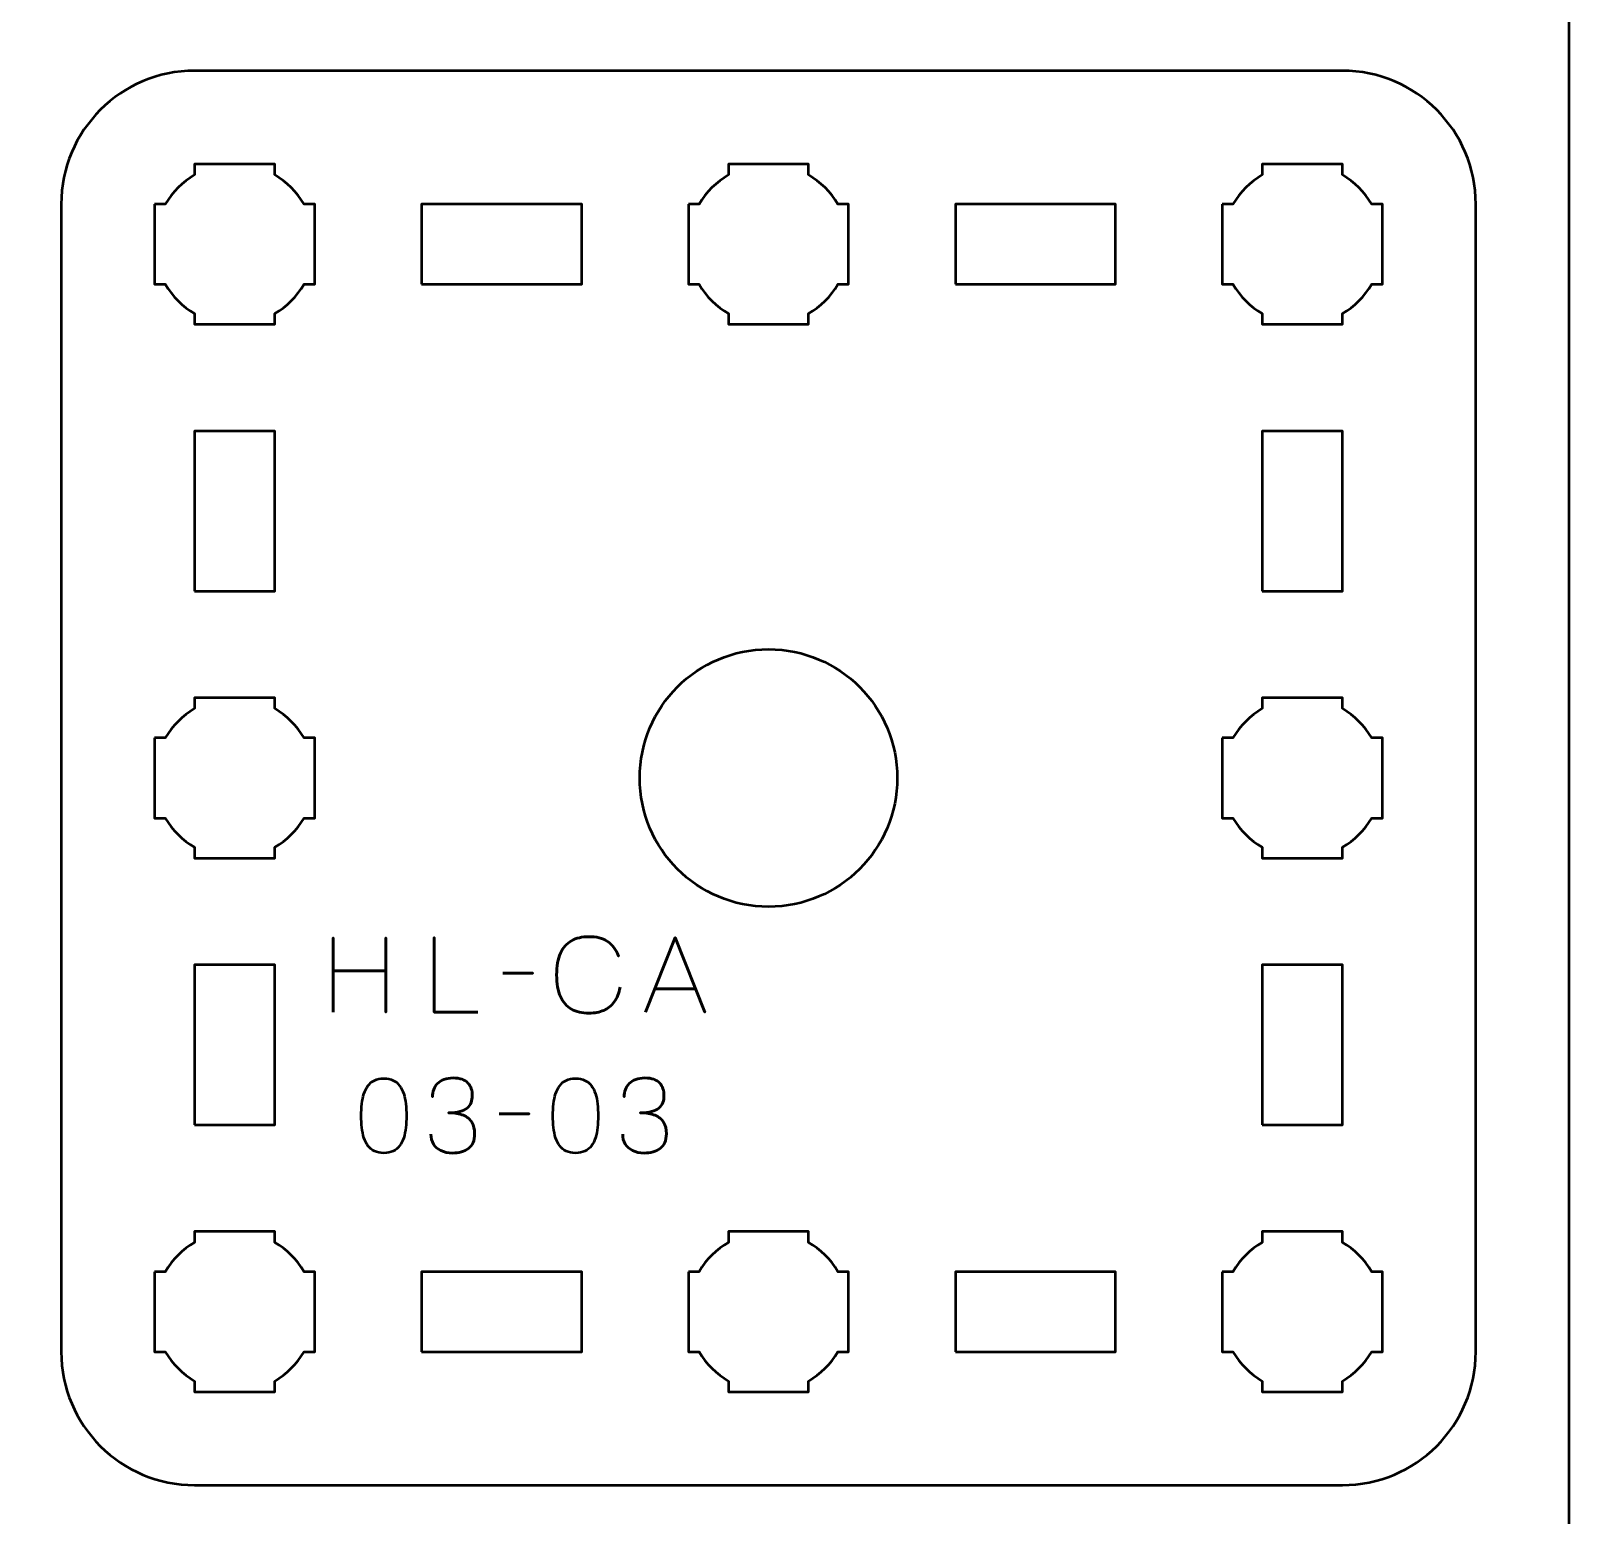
# Model space of a CAD drawing. Header units: centimetres. Extents: x -21 to 0, y -29.7 to 0.
# Drawn here: x -5.76 to 0, y -11.41 to -5.85 of the extents above; entities that cross this region are included whole.
import ezdxf

# ---------------------------------------------------------------- set-up
doc = ezdxf.new("R2010")
doc.units = ezdxf.units.CM
doc.header["$MEASUREMENT"] = 0
doc.layers.add('Layer 1', color=7, linetype='Continuous')

msp = doc.modelspace()

# ---------------------------------------------------------------- linework, layer by layer
at = {"layer": 'Layer 1', "lineweight": 53}
for points in [[(-4.3, -6.8), (-3.7, -6.8), (-3.7, -6.5), (-4.3, -6.5), (-4.3, -6.8)], [(-2.3, -6.8), (-1.7, -6.8), (-1.7, -6.5), (-2.3, -6.5), (-2.3, -6.8)], [(-5.15, -7.95), (-4.85, -7.95), (-4.85, -7.35), (-5.15, -7.35), (-5.15, -7.95)], [(-1.15, -7.95), (-0.85, -7.95), (-0.85, -7.35), (-1.15, -7.35), (-1.15, -7.95)], [(-5.15, -9.95), (-4.85, -9.95), (-4.85, -9.35), (-5.15, -9.35), (-5.15, -9.95)], [(-1.15, -9.95), (-0.85, -9.95), (-0.85, -9.35), (-1.15, -9.35), (-1.15, -9.95)], [(-4.3, -10.8), (-3.7, -10.8), (-3.7, -10.5), (-4.3, -10.5), (-4.3, -10.8)], [(-2.3, -10.8), (-1.7, -10.8), (-1.7, -10.5), (-2.3, -10.5), (-2.3, -10.8)]]:
    msp.add_lwpolyline(points, close=True, dxfattribs=at)
msp.add_ellipse((-3, -8.65), major_axis=(0, 0.4825), ratio=1, dxfattribs=at)
at = {"layer": 'Layer 1', "color": 1, "lineweight": 53}
msp.add_open_spline([(-21.00003, -29.19995), (-21.00003, -29.19995), (-21.00003, -5.29992), (-21.00003, -5.29992), (-21.00003, -5.29992), (-21.00003, -5.21709), (-20.93286, -5.14992), (-20.85003, -5.14992), (-20.85003, -5.14992), (-20.7672, -5.14992), (-20.70003, -5.08275), (-20.70003, -4.99992), (-20.70003, -4.99992), (-20.70003, -4.91709), (-20.7672, -4.84992), (-20.85003, -4.84992), (-20.85003, -4.84992), (-20.93286, -4.84992), (-21.00003, -4.78275), (-21.00003, -4.69992), (-21.00003, -4.69992), (-21.00003, -4.61709), (-20.93286, -4.54992), (-20.85003, -4.54992), (-20.85003, -4.54992), (-20.7672, -4.54992), (-20.70003, -4.48275), (-20.70003, -4.39992), (-20.70003, -4.39992), (-20.70003, -4.31709), (-20.7672, -4.24992), (-20.85003, -4.24992), (-20.85003, -4.24992), (-20.93286, -4.24992), (-21.00003, -4.18275), (-21.00003, -4.09992), (-21.00003, -4.09992), (-21.00003, -4.01709), (-20.93286, -3.94992), (-20.85003, -3.94992), (-20.85003, -3.94992), (-20.7672, -3.94992), (-20.70003, -3.88275), (-20.70003, -3.79992), (-20.70003, -3.79992), (-20.70003, -3.71709), (-20.7672, -3.64992), (-20.85003, -3.64992), (-20.85003, -3.64992), (-20.93286, -3.64992), (-21.00003, -3.58275), (-21.00003, -3.49992), (-21.00003, -3.49992), (-21.00003, -3.41709), (-20.93286, -3.34992), (-20.85003, -3.34992), (-20.85003, -3.34992), (-20.7672, -3.34992), (-20.70003, -3.28275), (-20.70003, -3.19992), (-20.70003, -3.19992), (-20.70003, -3.11709), (-20.7672, -3.04992), (-20.85003, -3.04992), (-20.85003, -3.04992), (-20.93286, -3.04992), (-21.00003, -2.98275), (-21.00003, -2.89992), (-21.00003, -2.89992), (-21.00003, -2.81709), (-20.93286, -2.74992), (-20.85003, -2.74992), (-20.85003, -2.74992), (-20.7672, -2.74992), (-20.70003, -2.68275), (-20.70003, -2.59992), (-20.70003, -2.59992), (-20.70003, -2.51709), (-20.7672, -2.44992), (-20.85003, -2.44992), (-20.85003, -2.44992), (-20.93286, -2.44992), (-21.00003, -2.38275), (-21.00003, -2.29992), (-21.00003, -2.29992), (-21.00003, -2.21709), (-20.93286, -2.14992), (-20.85003, -2.14992), (-20.85003, -2.14992), (-20.7672, -2.14992), (-20.70003, -2.08275), (-20.70003, -1.99992), (-20.70003, -1.99992), (-20.70003, -1.91709), (-20.7672, -1.84992), (-20.85003, -1.84992), (-20.85003, -1.84992), (-20.93286, -1.84992), (-21.00003, -1.78275), (-21.00003, -1.69992), (-21.00003, -1.69992), (-21.00003, -1.61709), (-20.93286, -1.54992), (-20.85003, -1.54992), (-20.85003, -1.54992), (-20.7672, -1.54992), (-20.70003, -1.48275), (-20.70003, -1.39992), (-20.70003, -1.39992), (-20.70003, -1.31709), (-20.7672, -1.24992), (-20.85003, -1.24992), (-20.85003, -1.24992), (-20.93286, -1.24992), (-21.00003, -1.18275), (-21.00003, -1.09992), (-21.00003, -1.09992), (-21.00003, -1.09992), (-21.00003, -0.49992), (-21.00003, -0.49992), (-21.00003, -0.49992), (-21.00003, -0.22295), (-20.77694, 0.00004), (-20.49994, 0.00004), (-20.49994, 0.00004), (-20.49994, 0.00004), (-0.50008, 0.00004), (-0.50008, 0.00004), (-0.50008, 0.00004), (-0.22294, 0.00004), (0.00002, -0.22295), (0.00002, -0.49992), (0.00002, -0.49992), (0.00002, -0.49992), (0.00002, -29.19995), (0.00002, -29.19995), (0.00002, -29.19995), (0.00002, -29.47695), (-0.22294, -29.70004), (-0.50008, -29.70004), (-0.50008, -29.70004), (-0.50008, -29.70004), (-20.49994, -29.70004), (-20.49994, -29.70004), (-20.49994, -29.70004), (-20.77694, -29.70004), (-21.00003, -29.47695), (-21.00003, -29.19995)], degree=3, knots=[0, 0, 0, 0, 0.027027, 0.027027, 0.027027, 0.027027, 0.0540541, 0.0540541, 0.0540541, 0.0540541, 0.0810811, 0.0810811, 0.0810811, 0.0810811, 0.1081081, 0.1081081, 0.1081081, 0.1081081, 0.1351351, 0.1351351, 0.1351351, 0.1351351, 0.1621622, 0.1621622, 0.1621622, 0.1621622, 0.1891892, 0.1891892, 0.1891892, 0.1891892, 0.2162162, 0.2162162, 0.2162162, 0.2162162, 0.2432432, 0.2432432, 0.2432432, 0.2432432, 0.2702703, 0.2702703, 0.2702703, 0.2702703, 0.2972973, 0.2972973, 0.2972973, 0.2972973, 0.3243243, 0.3243243, 0.3243243, 0.3243243, 0.3513514, 0.3513514, 0.3513514, 0.3513514, 0.3783784, 0.3783784, 0.3783784, 0.3783784, 0.4054054, 0.4054054, 0.4054054, 0.4054054, 0.4324324, 0.4324324, 0.4324324, 0.4324324, 0.4594595, 0.4594595, 0.4594595, 0.4594595, 0.4864865, 0.4864865, 0.4864865, 0.4864865, 0.5135135, 0.5135135, 0.5135135, 0.5135135, 0.5405405, 0.5405405, 0.5405405, 0.5405405, 0.5675676, 0.5675676, 0.5675676, 0.5675676, 0.5945946, 0.5945946, 0.5945946, 0.5945946, 0.6216216, 0.6216216, 0.6216216, 0.6216216, 0.6486486, 0.6486486, 0.6486486, 0.6486486, 0.6756757, 0.6756757, 0.6756757, 0.6756757, 0.7027027, 0.7027027, 0.7027027, 0.7027027, 0.7297297, 0.7297297, 0.7297297, 0.7297297, 0.7567568, 0.7567568, 0.7567568, 0.7567568, 0.7837838, 0.7837838, 0.7837838, 0.7837838, 0.8108108, 0.8108108, 0.8108108, 0.8108108, 0.8378378, 0.8378378, 0.8378378, 0.8378378, 0.8648649, 0.8648649, 0.8648649, 0.8648649, 0.8918919, 0.8918919, 0.8918919, 0.8918919, 0.9189189, 0.9189189, 0.9189189, 0.9189189, 0.9459459, 0.9459459, 0.9459459, 0.9459459, 0.972973, 0.972973, 0.972973, 0.972973, 1, 1, 1, 1], dxfattribs=at)
at = {"layer": 'Layer 1', "color": 3, "lineweight": 53}
msp.add_open_spline([(-5.65, -10.8), (-5.65, -10.8), (-5.65, -6.5), (-5.65, -6.5), (-5.65, -6.5), (-5.65, -6.22391), (-5.42609, -6), (-5.15, -6), (-5.15, -6), (-5.15, -6), (-0.85, -6), (-0.85, -6), (-0.85, -6), (-0.57391, -6), (-0.35, -6.22391), (-0.35, -6.5), (-0.35, -6.5), (-0.35, -6.5), (-0.35, -10.8), (-0.35, -10.8), (-0.35, -10.8), (-0.35, -11.07609), (-0.57391, -11.3), (-0.85, -11.3), (-0.85, -11.3), (-0.85, -11.3), (-5.15, -11.3), (-5.15, -11.3), (-5.15, -11.3), (-5.42609, -11.3), (-5.65, -11.07609), (-5.65, -10.8)], degree=3, knots=[0, 0, 0, 0, 0.125, 0.125, 0.125, 0.125, 0.25, 0.25, 0.25, 0.25, 0.375, 0.375, 0.375, 0.375, 0.5, 0.5, 0.5, 0.5, 0.625, 0.625, 0.625, 0.625, 0.75, 0.75, 0.75, 0.75, 0.875, 0.875, 0.875, 0.875, 1, 1, 1, 1], dxfattribs=at)
at = {"layer": 'Layer 1', "lineweight": 53}
for points in [[(-5.3, -6.5), (-5.3, -6.5), (-5.25985, -6.5), (-5.25985, -6.5), (-5.25985, -6.5), (-5.2335, -6.45447), (-5.19553, -6.4165), (-5.15, -6.39015), (-5.15, -6.39015), (-5.15, -6.39015), (-5.15, -6.35), (-5.15, -6.35), (-5.15, -6.35), (-5.15, -6.35), (-5, -6.35), (-5, -6.35), (-5, -6.35), (-5, -6.35), (-4.85, -6.35), (-4.85, -6.35), (-4.85, -6.35), (-4.85, -6.35), (-4.85, -6.39015), (-4.85, -6.39015), (-4.85, -6.39015), (-4.80447, -6.4165), (-4.7665, -6.45447), (-4.74015, -6.5), (-4.74015, -6.5), (-4.74015, -6.5), (-4.7, -6.5), (-4.7, -6.5), (-4.7, -6.5), (-4.7, -6.5), (-4.7, -6.65), (-4.7, -6.65), (-4.7, -6.65), (-4.7, -6.65), (-4.7, -6.8), (-4.7, -6.8), (-4.7, -6.8), (-4.7, -6.8), (-4.74015, -6.8), (-4.74015, -6.8), (-4.74015, -6.8), (-4.7665, -6.84553), (-4.80447, -6.8835), (-4.85, -6.90985), (-4.85, -6.90985), (-4.85, -6.90985), (-4.85, -6.95), (-4.85, -6.95), (-4.85, -6.95), (-4.85, -6.95), (-5, -6.95), (-5, -6.95), (-5, -6.95), (-5, -6.95), (-5.15, -6.95), (-5.15, -6.95), (-5.15, -6.95), (-5.15, -6.95), (-5.15, -6.90985), (-5.15, -6.90985), (-5.15, -6.90985), (-5.19553, -6.8835), (-5.2335, -6.84553), (-5.25985, -6.8), (-5.25985, -6.8), (-5.25985, -6.8), (-5.3, -6.8), (-5.3, -6.8), (-5.3, -6.8), (-5.3, -6.8), (-5.3, -6.65), (-5.3, -6.65), (-5.3, -6.65), (-5.3, -6.65), (-5.3, -6.5), (-5.3, -6.5)], [(-3.3, -6.5), (-3.3, -6.5), (-3.25985, -6.5), (-3.25985, -6.5), (-3.25985, -6.5), (-3.2335, -6.45447), (-3.19553, -6.4165), (-3.15, -6.39015), (-3.15, -6.39015), (-3.15, -6.39015), (-3.15, -6.35), (-3.15, -6.35), (-3.15, -6.35), (-3.15, -6.35), (-3, -6.35), (-3, -6.35), (-3, -6.35), (-3, -6.35), (-2.85, -6.35), (-2.85, -6.35), (-2.85, -6.35), (-2.85, -6.35), (-2.85, -6.39015), (-2.85, -6.39015), (-2.85, -6.39015), (-2.80447, -6.4165), (-2.7665, -6.45447), (-2.74015, -6.5), (-2.74015, -6.5), (-2.74015, -6.5), (-2.7, -6.5), (-2.7, -6.5), (-2.7, -6.5), (-2.7, -6.5), (-2.7, -6.65), (-2.7, -6.65), (-2.7, -6.65), (-2.7, -6.65), (-2.7, -6.8), (-2.7, -6.8), (-2.7, -6.8), (-2.7, -6.8), (-2.74015, -6.8), (-2.74015, -6.8), (-2.74015, -6.8), (-2.7665, -6.84553), (-2.80447, -6.8835), (-2.85, -6.90985), (-2.85, -6.90985), (-2.85, -6.90985), (-2.85, -6.95), (-2.85, -6.95), (-2.85, -6.95), (-2.85, -6.95), (-3, -6.95), (-3, -6.95), (-3, -6.95), (-3, -6.95), (-3.15, -6.95), (-3.15, -6.95), (-3.15, -6.95), (-3.15, -6.95), (-3.15, -6.90985), (-3.15, -6.90985), (-3.15, -6.90985), (-3.19553, -6.8835), (-3.2335, -6.84553), (-3.25985, -6.8), (-3.25985, -6.8), (-3.25985, -6.8), (-3.3, -6.8), (-3.3, -6.8), (-3.3, -6.8), (-3.3, -6.8), (-3.3, -6.65), (-3.3, -6.65), (-3.3, -6.65), (-3.3, -6.65), (-3.3, -6.5), (-3.3, -6.5)], [(-1.3, -6.5), (-1.3, -6.5), (-1.25985, -6.5), (-1.25985, -6.5), (-1.25985, -6.5), (-1.2335, -6.45447), (-1.19553, -6.4165), (-1.15, -6.39015), (-1.15, -6.39015), (-1.15, -6.39015), (-1.15, -6.35), (-1.15, -6.35), (-1.15, -6.35), (-1.15, -6.35), (-1, -6.35), (-1, -6.35), (-1, -6.35), (-1, -6.35), (-0.85, -6.35), (-0.85, -6.35), (-0.85, -6.35), (-0.85, -6.35), (-0.85, -6.39015), (-0.85, -6.39015), (-0.85, -6.39015), (-0.80447, -6.4165), (-0.7665, -6.45447), (-0.74015, -6.5), (-0.74015, -6.5), (-0.74015, -6.5), (-0.7, -6.5), (-0.7, -6.5), (-0.7, -6.5), (-0.7, -6.5), (-0.7, -6.65), (-0.7, -6.65), (-0.7, -6.65), (-0.7, -6.65), (-0.7, -6.8), (-0.7, -6.8), (-0.7, -6.8), (-0.7, -6.8), (-0.74015, -6.8), (-0.74015, -6.8), (-0.74015, -6.8), (-0.7665, -6.84553), (-0.80447, -6.8835), (-0.85, -6.90985), (-0.85, -6.90985), (-0.85, -6.90985), (-0.85, -6.95), (-0.85, -6.95), (-0.85, -6.95), (-0.85, -6.95), (-1, -6.95), (-1, -6.95), (-1, -6.95), (-1, -6.95), (-1.15, -6.95), (-1.15, -6.95), (-1.15, -6.95), (-1.15, -6.95), (-1.15, -6.90985), (-1.15, -6.90985), (-1.15, -6.90985), (-1.19553, -6.8835), (-1.2335, -6.84553), (-1.25985, -6.8), (-1.25985, -6.8), (-1.25985, -6.8), (-1.3, -6.8), (-1.3, -6.8), (-1.3, -6.8), (-1.3, -6.8), (-1.3, -6.65), (-1.3, -6.65), (-1.3, -6.65), (-1.3, -6.65), (-1.3, -6.5), (-1.3, -6.5)], [(-5.3, -8.5), (-5.3, -8.5), (-5.25985, -8.5), (-5.25985, -8.5), (-5.25985, -8.5), (-5.2335, -8.45447), (-5.19553, -8.4165), (-5.15, -8.39015), (-5.15, -8.39015), (-5.15, -8.39015), (-5.15, -8.35), (-5.15, -8.35), (-5.15, -8.35), (-5.15, -8.35), (-5, -8.35), (-5, -8.35), (-5, -8.35), (-5, -8.35), (-4.85, -8.35), (-4.85, -8.35), (-4.85, -8.35), (-4.85, -8.35), (-4.85, -8.39015), (-4.85, -8.39015), (-4.85, -8.39015), (-4.80447, -8.4165), (-4.7665, -8.45447), (-4.74015, -8.5), (-4.74015, -8.5), (-4.74015, -8.5), (-4.7, -8.5), (-4.7, -8.5), (-4.7, -8.5), (-4.7, -8.5), (-4.7, -8.65), (-4.7, -8.65), (-4.7, -8.65), (-4.7, -8.65), (-4.7, -8.8), (-4.7, -8.8), (-4.7, -8.8), (-4.7, -8.8), (-4.74015, -8.8), (-4.74015, -8.8), (-4.74015, -8.8), (-4.7665, -8.84553), (-4.80447, -8.8835), (-4.85, -8.90985), (-4.85, -8.90985), (-4.85, -8.90985), (-4.85, -8.95), (-4.85, -8.95), (-4.85, -8.95), (-4.85, -8.95), (-5, -8.95), (-5, -8.95), (-5, -8.95), (-5, -8.95), (-5.15, -8.95), (-5.15, -8.95), (-5.15, -8.95), (-5.15, -8.95), (-5.15, -8.90985), (-5.15, -8.90985), (-5.15, -8.90985), (-5.19553, -8.8835), (-5.2335, -8.84553), (-5.25985, -8.8), (-5.25985, -8.8), (-5.25985, -8.8), (-5.3, -8.8), (-5.3, -8.8), (-5.3, -8.8), (-5.3, -8.8), (-5.3, -8.65), (-5.3, -8.65), (-5.3, -8.65), (-5.3, -8.65), (-5.3, -8.5), (-5.3, -8.5)], [(-1.3, -8.5), (-1.3, -8.5), (-1.25985, -8.5), (-1.25985, -8.5), (-1.25985, -8.5), (-1.2335, -8.45447), (-1.19553, -8.4165), (-1.15, -8.39015), (-1.15, -8.39015), (-1.15, -8.39015), (-1.15, -8.35), (-1.15, -8.35), (-1.15, -8.35), (-1.15, -8.35), (-1, -8.35), (-1, -8.35), (-1, -8.35), (-1, -8.35), (-0.85, -8.35), (-0.85, -8.35), (-0.85, -8.35), (-0.85, -8.35), (-0.85, -8.39015), (-0.85, -8.39015), (-0.85, -8.39015), (-0.80447, -8.4165), (-0.7665, -8.45447), (-0.74015, -8.5), (-0.74015, -8.5), (-0.74015, -8.5), (-0.7, -8.5), (-0.7, -8.5), (-0.7, -8.5), (-0.7, -8.5), (-0.7, -8.65), (-0.7, -8.65), (-0.7, -8.65), (-0.7, -8.65), (-0.7, -8.8), (-0.7, -8.8), (-0.7, -8.8), (-0.7, -8.8), (-0.74015, -8.8), (-0.74015, -8.8), (-0.74015, -8.8), (-0.7665, -8.84553), (-0.80447, -8.8835), (-0.85, -8.90985), (-0.85, -8.90985), (-0.85, -8.90985), (-0.85, -8.95), (-0.85, -8.95), (-0.85, -8.95), (-0.85, -8.95), (-1, -8.95), (-1, -8.95), (-1, -8.95), (-1, -8.95), (-1.15, -8.95), (-1.15, -8.95), (-1.15, -8.95), (-1.15, -8.95), (-1.15, -8.90985), (-1.15, -8.90985), (-1.15, -8.90985), (-1.19553, -8.8835), (-1.2335, -8.84553), (-1.25985, -8.8), (-1.25985, -8.8), (-1.25985, -8.8), (-1.3, -8.8), (-1.3, -8.8), (-1.3, -8.8), (-1.3, -8.8), (-1.3, -8.65), (-1.3, -8.65), (-1.3, -8.65), (-1.3, -8.65), (-1.3, -8.5), (-1.3, -8.5)], [(-5.3, -10.5), (-5.3, -10.5), (-5.25985, -10.5), (-5.25985, -10.5), (-5.25985, -10.5), (-5.2335, -10.45447), (-5.19553, -10.4165), (-5.15, -10.39015), (-5.15, -10.39015), (-5.15, -10.39015), (-5.15, -10.35), (-5.15, -10.35), (-5.15, -10.35), (-5.15, -10.35), (-5, -10.35), (-5, -10.35), (-5, -10.35), (-5, -10.35), (-4.85, -10.35), (-4.85, -10.35), (-4.85, -10.35), (-4.85, -10.35), (-4.85, -10.39015), (-4.85, -10.39015), (-4.85, -10.39015), (-4.80447, -10.4165), (-4.7665, -10.45447), (-4.74015, -10.5), (-4.74015, -10.5), (-4.74015, -10.5), (-4.7, -10.5), (-4.7, -10.5), (-4.7, -10.5), (-4.7, -10.5), (-4.7, -10.65), (-4.7, -10.65), (-4.7, -10.65), (-4.7, -10.65), (-4.7, -10.8), (-4.7, -10.8), (-4.7, -10.8), (-4.7, -10.8), (-4.74015, -10.8), (-4.74015, -10.8), (-4.74015, -10.8), (-4.7665, -10.84553), (-4.80447, -10.8835), (-4.85, -10.90985), (-4.85, -10.90985), (-4.85, -10.90985), (-4.85, -10.95), (-4.85, -10.95), (-4.85, -10.95), (-4.85, -10.95), (-5, -10.95), (-5, -10.95), (-5, -10.95), (-5, -10.95), (-5.15, -10.95), (-5.15, -10.95), (-5.15, -10.95), (-5.15, -10.95), (-5.15, -10.90985), (-5.15, -10.90985), (-5.15, -10.90985), (-5.19553, -10.8835), (-5.2335, -10.84553), (-5.25985, -10.8), (-5.25985, -10.8), (-5.25985, -10.8), (-5.3, -10.8), (-5.3, -10.8), (-5.3, -10.8), (-5.3, -10.8), (-5.3, -10.65), (-5.3, -10.65), (-5.3, -10.65), (-5.3, -10.65), (-5.3, -10.5), (-5.3, -10.5)], [(-3.3, -10.5), (-3.3, -10.5), (-3.25985, -10.5), (-3.25985, -10.5), (-3.25985, -10.5), (-3.2335, -10.45447), (-3.19553, -10.4165), (-3.15, -10.39015), (-3.15, -10.39015), (-3.15, -10.39015), (-3.15, -10.35), (-3.15, -10.35), (-3.15, -10.35), (-3.15, -10.35), (-3, -10.35), (-3, -10.35), (-3, -10.35), (-3, -10.35), (-2.85, -10.35), (-2.85, -10.35), (-2.85, -10.35), (-2.85, -10.35), (-2.85, -10.39015), (-2.85, -10.39015), (-2.85, -10.39015), (-2.80447, -10.4165), (-2.7665, -10.45447), (-2.74015, -10.5), (-2.74015, -10.5), (-2.74015, -10.5), (-2.7, -10.5), (-2.7, -10.5), (-2.7, -10.5), (-2.7, -10.5), (-2.7, -10.65), (-2.7, -10.65), (-2.7, -10.65), (-2.7, -10.65), (-2.7, -10.8), (-2.7, -10.8), (-2.7, -10.8), (-2.7, -10.8), (-2.74015, -10.8), (-2.74015, -10.8), (-2.74015, -10.8), (-2.7665, -10.84553), (-2.80447, -10.8835), (-2.85, -10.90985), (-2.85, -10.90985), (-2.85, -10.90985), (-2.85, -10.95), (-2.85, -10.95), (-2.85, -10.95), (-2.85, -10.95), (-3, -10.95), (-3, -10.95), (-3, -10.95), (-3, -10.95), (-3.15, -10.95), (-3.15, -10.95), (-3.15, -10.95), (-3.15, -10.95), (-3.15, -10.90985), (-3.15, -10.90985), (-3.15, -10.90985), (-3.19553, -10.8835), (-3.2335, -10.84553), (-3.25985, -10.8), (-3.25985, -10.8), (-3.25985, -10.8), (-3.3, -10.8), (-3.3, -10.8), (-3.3, -10.8), (-3.3, -10.8), (-3.3, -10.65), (-3.3, -10.65), (-3.3, -10.65), (-3.3, -10.65), (-3.3, -10.5), (-3.3, -10.5)], [(-1.3, -10.5), (-1.3, -10.5), (-1.25985, -10.5), (-1.25985, -10.5), (-1.25985, -10.5), (-1.2335, -10.45447), (-1.19553, -10.4165), (-1.15, -10.39015), (-1.15, -10.39015), (-1.15, -10.39015), (-1.15, -10.35), (-1.15, -10.35), (-1.15, -10.35), (-1.15, -10.35), (-1, -10.35), (-1, -10.35), (-1, -10.35), (-1, -10.35), (-0.85, -10.35), (-0.85, -10.35), (-0.85, -10.35), (-0.85, -10.35), (-0.85, -10.39015), (-0.85, -10.39015), (-0.85, -10.39015), (-0.80447, -10.4165), (-0.7665, -10.45447), (-0.74015, -10.5), (-0.74015, -10.5), (-0.74015, -10.5), (-0.7, -10.5), (-0.7, -10.5), (-0.7, -10.5), (-0.7, -10.5), (-0.7, -10.65), (-0.7, -10.65), (-0.7, -10.65), (-0.7, -10.65), (-0.7, -10.8), (-0.7, -10.8), (-0.7, -10.8), (-0.7, -10.8), (-0.74015, -10.8), (-0.74015, -10.8), (-0.74015, -10.8), (-0.7665, -10.84553), (-0.80447, -10.8835), (-0.85, -10.90985), (-0.85, -10.90985), (-0.85, -10.90985), (-0.85, -10.95), (-0.85, -10.95), (-0.85, -10.95), (-0.85, -10.95), (-1, -10.95), (-1, -10.95), (-1, -10.95), (-1, -10.95), (-1.15, -10.95), (-1.15, -10.95), (-1.15, -10.95), (-1.15, -10.95), (-1.15, -10.90985), (-1.15, -10.90985), (-1.15, -10.90985), (-1.19553, -10.8835), (-1.2335, -10.84553), (-1.25985, -10.8), (-1.25985, -10.8), (-1.25985, -10.8), (-1.3, -10.8), (-1.3, -10.8), (-1.3, -10.8), (-1.3, -10.8), (-1.3, -10.65), (-1.3, -10.65), (-1.3, -10.65), (-1.3, -10.65), (-1.3, -10.5), (-1.3, -10.5)]]:
    msp.add_open_spline(points, degree=3, knots=[0, 0, 0, 0, 0.05, 0.05, 0.05, 0.05, 0.1, 0.1, 0.1, 0.1, 0.15, 0.15, 0.15, 0.15, 0.2, 0.2, 0.2, 0.2, 0.25, 0.25, 0.25, 0.25, 0.3, 0.3, 0.3, 0.3, 0.35, 0.35, 0.35, 0.35, 0.4, 0.4, 0.4, 0.4, 0.45, 0.45, 0.45, 0.45, 0.5, 0.5, 0.5, 0.5, 0.55, 0.55, 0.55, 0.55, 0.6, 0.6, 0.6, 0.6, 0.65, 0.65, 0.65, 0.65, 0.7, 0.7, 0.7, 0.7, 0.75, 0.75, 0.75, 0.75, 0.8, 0.8, 0.8, 0.8, 0.85, 0.85, 0.85, 0.85, 0.9, 0.9, 0.9, 0.9, 0.95, 0.95, 0.95, 0.95, 1, 1, 1, 1], dxfattribs=at)
at = {"layer": 'Layer 1', "color": 5, "lineweight": 53}
for points, knots in [([(-4.63119, -9.52799), (-4.63119, -9.52799), (-4.63119, -9.37315), (-4.63119, -9.37315), (-4.63119, -9.37315), (-4.63119, -9.37315), (-4.43367, -9.37315), (-4.43367, -9.37315), (-4.43367, -9.37315), (-4.43367, -9.37315), (-4.43367, -9.52799), (-4.43367, -9.52799), (-4.43367, -9.52799), (-4.43367, -9.52799), (-4.43367, -9.24859), (-4.43367, -9.24859), (-4.43367, -9.24859), (-4.43367, -9.24859), (-4.43367, -9.37315), (-4.43367, -9.37315), (-4.43367, -9.37315), (-4.43367, -9.37315), (-4.63119, -9.37315), (-4.63119, -9.37315), (-4.63119, -9.37315), (-4.63119, -9.37315), (-4.63119, -9.24859), (-4.63119, -9.24859), (-4.63119, -9.24859), (-4.63119, -9.24859), (-4.63119, -9.52799), (-4.63119, -9.52799)], [0, 0, 0, 0, 0.125, 0.125, 0.125, 0.125, 0.25, 0.25, 0.25, 0.25, 0.375, 0.375, 0.375, 0.375, 0.5, 0.5, 0.5, 0.5, 0.625, 0.625, 0.625, 0.625, 0.75, 0.75, 0.75, 0.75, 0.875, 0.875, 0.875, 0.875, 1, 1, 1, 1]), ([(-4.08907, -9.52799), (-4.08907, -9.52799), (-4.25244, -9.52799), (-4.25244, -9.52799), (-4.25244, -9.52799), (-4.25244, -9.52799), (-4.25244, -9.2482), (-4.25244, -9.2482), (-4.25244, -9.2482), (-4.25244, -9.2482), (-4.25244, -9.52799), (-4.25244, -9.52799), (-4.25244, -9.52799), (-4.25244, -9.52799), (-4.08907, -9.52799), (-4.08907, -9.52799)], [0, 0, 0, 0, 0.25, 0.25, 0.25, 0.25, 0.5, 0.5, 0.5, 0.5, 0.75, 0.75, 0.75, 0.75, 1, 1, 1, 1]), ([(-3.55626, -9.43408), (-3.5604, -9.45626), (-3.56764, -9.47457), (-3.57779, -9.48893), (-3.57779, -9.48893), (-3.58801, -9.50322), (-3.60108, -9.51383), (-3.61699, -9.52075), (-3.61699, -9.52075), (-3.63283, -9.52767), (-3.65146, -9.53116), (-3.67267, -9.53109), (-3.67267, -9.53109), (-3.69848, -9.53116), (-3.72041, -9.52618), (-3.73839, -9.51602), (-3.73839, -9.51602), (-3.75637, -9.50594), (-3.77008, -9.49035), (-3.77952, -9.4692), (-3.77952, -9.4692), (-3.78896, -9.44805), (-3.79368, -9.42095), (-3.79375, -9.3879), (-3.79375, -9.3879), (-3.79368, -9.35498), (-3.78896, -9.32795), (-3.77952, -9.3068), (-3.77952, -9.3068), (-3.77008, -9.28565), (-3.75637, -9.26999), (-3.73839, -9.25984), (-3.73839, -9.25984), (-3.72041, -9.24969), (-3.69848, -9.24464), (-3.67267, -9.24471), (-3.67267, -9.24471), (-3.64506, -9.24464), (-3.6219, -9.25053), (-3.60328, -9.26236), (-3.60328, -9.26236), (-3.58471, -9.2742), (-3.57107, -9.2925), (-3.56247, -9.31727), (-3.56247, -9.31727), (-3.57107, -9.2925), (-3.58471, -9.2742), (-3.60328, -9.26236), (-3.60328, -9.26236), (-3.6219, -9.25053), (-3.64506, -9.24464), (-3.67267, -9.24471), (-3.67267, -9.24471), (-3.69848, -9.24464), (-3.72041, -9.24969), (-3.73839, -9.25984), (-3.73839, -9.25984), (-3.75637, -9.26999), (-3.77008, -9.28565), (-3.77952, -9.3068), (-3.77952, -9.3068), (-3.78896, -9.32795), (-3.79368, -9.35498), (-3.79375, -9.3879), (-3.79375, -9.3879), (-3.79368, -9.42095), (-3.78896, -9.44805), (-3.77952, -9.4692), (-3.77952, -9.4692), (-3.77008, -9.49035), (-3.75637, -9.50594), (-3.73839, -9.51602), (-3.73839, -9.51602), (-3.72041, -9.52618), (-3.69848, -9.53116), (-3.67267, -9.53109), (-3.67267, -9.53109), (-3.65146, -9.53116), (-3.63283, -9.52767), (-3.61699, -9.52075), (-3.61699, -9.52075), (-3.60108, -9.51383), (-3.58801, -9.50322), (-3.57779, -9.48893), (-3.57779, -9.48893), (-3.56764, -9.47457), (-3.5604, -9.45626), (-3.55626, -9.43408)], [0, 0, 0, 0, 0.0454545, 0.0454545, 0.0454545, 0.0454545, 0.0909091, 0.0909091, 0.0909091, 0.0909091, 0.1363636, 0.1363636, 0.1363636, 0.1363636, 0.1818182, 0.1818182, 0.1818182, 0.1818182, 0.2272727, 0.2272727, 0.2272727, 0.2272727, 0.2727273, 0.2727273, 0.2727273, 0.2727273, 0.3181818, 0.3181818, 0.3181818, 0.3181818, 0.3636364, 0.3636364, 0.3636364, 0.3636364, 0.4090909, 0.4090909, 0.4090909, 0.4090909, 0.4545455, 0.4545455, 0.4545455, 0.4545455, 0.5, 0.5, 0.5, 0.5, 0.5454545, 0.5454545, 0.5454545, 0.5454545, 0.5909091, 0.5909091, 0.5909091, 0.5909091, 0.6363636, 0.6363636, 0.6363636, 0.6363636, 0.6818182, 0.6818182, 0.6818182, 0.6818182, 0.7272727, 0.7272727, 0.7272727, 0.7272727, 0.7727273, 0.7727273, 0.7727273, 0.7727273, 0.8181818, 0.8181818, 0.8181818, 0.8181818, 0.8636364, 0.8636364, 0.8636364, 0.8636364, 0.9090909, 0.9090909, 0.9090909, 0.9090909, 0.9545455, 0.9545455, 0.9545455, 0.9545455, 1, 1, 1, 1]), ([(-3.46079, -9.52799), (-3.46079, -9.52799), (-3.3498, -9.2482), (-3.3498, -9.2482), (-3.3498, -9.2482), (-3.3498, -9.2482), (-3.23843, -9.52799), (-3.23843, -9.52799), (-3.23843, -9.52799), (-3.23843, -9.52799), (-3.3498, -9.2482), (-3.3498, -9.2482), (-3.3498, -9.2482), (-3.3498, -9.2482), (-3.46079, -9.52799), (-3.46079, -9.52799)], [0, 0, 0, 0, 0.25, 0.25, 0.25, 0.25, 0.5, 0.5, 0.5, 0.5, 0.75, 0.75, 0.75, 0.75, 1, 1, 1, 1]), ([(-3.99554, -9.38169), (-3.99554, -9.38169), (-3.88261, -9.38169), (-3.88261, -9.38169), (-3.88261, -9.38169), (-3.88261, -9.38169), (-3.99554, -9.38169), (-3.99554, -9.38169)], [0, 0, 0, 0, 0.5, 0.5, 0.5, 0.5, 1, 1, 1, 1]), ([(-3.42586, -9.4399), (-3.42586, -9.4399), (-3.27374, -9.4399), (-3.27374, -9.4399), (-3.27374, -9.4399), (-3.27374, -9.4399), (-3.42586, -9.4399), (-3.42586, -9.4399)], [0, 0, 0, 0, 0.5, 0.5, 0.5, 0.5, 1, 1, 1, 1]), ([(-4.44122, -10.05537), (-4.42764, -10.05531), (-4.41593, -10.05291), (-4.40617, -10.04826), (-4.40617, -10.04826), (-4.39647, -10.0436), (-4.38838, -10.03694), (-4.38191, -10.02846), (-4.38191, -10.02846), (-4.37551, -10.01993), (-4.37047, -10.00984), (-4.36671, -9.9982), (-4.36671, -9.9982), (-4.36303, -9.98655), (-4.36038, -9.97381), (-4.35889, -9.95984), (-4.35889, -9.95984), (-4.35734, -9.94587), (-4.35656, -9.93119), (-4.35663, -9.91567), (-4.35663, -9.91567), (-4.35656, -9.90021), (-4.35734, -9.88553), (-4.35889, -9.87162), (-4.35889, -9.87162), (-4.36038, -9.85772), (-4.36303, -9.84491), (-4.36671, -9.83327), (-4.36671, -9.83327), (-4.37047, -9.82169), (-4.37551, -9.8116), (-4.38191, -9.803), (-4.38191, -9.803), (-4.38838, -9.79446), (-4.39647, -9.7878), (-4.40617, -9.78315), (-4.40617, -9.78315), (-4.41593, -9.77842), (-4.42764, -9.77603), (-4.44122, -9.77597), (-4.44122, -9.77597), (-4.4548, -9.77603), (-4.46651, -9.77842), (-4.47628, -9.78315), (-4.47628, -9.78315), (-4.48598, -9.7878), (-4.49406, -9.79446), (-4.50053, -9.803), (-4.50053, -9.803), (-4.50693, -9.8116), (-4.51198, -9.82169), (-4.51573, -9.83327), (-4.51573, -9.83327), (-4.51942, -9.84491), (-4.52207, -9.85772), (-4.52356, -9.87162), (-4.52356, -9.87162), (-4.52511, -9.88553), (-4.52588, -9.90021), (-4.52582, -9.91567), (-4.52582, -9.91567), (-4.52588, -9.93119), (-4.52511, -9.94587), (-4.52356, -9.95984), (-4.52356, -9.95984), (-4.52207, -9.97381), (-4.51942, -9.98655), (-4.51573, -9.9982), (-4.51573, -9.9982), (-4.51198, -10.00984), (-4.50693, -10.01993), (-4.50053, -10.02846), (-4.50053, -10.02846), (-4.49406, -10.03694), (-4.48598, -10.0436), (-4.47628, -10.04826), (-4.47628, -10.04826), (-4.46651, -10.05291), (-4.4548, -10.05531), (-4.44122, -10.05537)], [0, 0, 0, 0, 0.05, 0.05, 0.05, 0.05, 0.1, 0.1, 0.1, 0.1, 0.15, 0.15, 0.15, 0.15, 0.2, 0.2, 0.2, 0.2, 0.25, 0.25, 0.25, 0.25, 0.3, 0.3, 0.3, 0.3, 0.35, 0.35, 0.35, 0.35, 0.4, 0.4, 0.4, 0.4, 0.45, 0.45, 0.45, 0.45, 0.5, 0.5, 0.5, 0.5, 0.55, 0.55, 0.55, 0.55, 0.6, 0.6, 0.6, 0.6, 0.65, 0.65, 0.65, 0.65, 0.7, 0.7, 0.7, 0.7, 0.75, 0.75, 0.75, 0.75, 0.8, 0.8, 0.8, 0.8, 0.85, 0.85, 0.85, 0.85, 0.9, 0.9, 0.9, 0.9, 0.95, 0.95, 0.95, 0.95, 1, 1, 1, 1]), ([(-4.44122, -10.05537), (-4.42764, -10.05531), (-4.41593, -10.05291), (-4.40617, -10.04826), (-4.40617, -10.04826), (-4.39647, -10.0436), (-4.38838, -10.03694), (-4.38191, -10.02846), (-4.38191, -10.02846), (-4.37551, -10.01993), (-4.37047, -10.00984), (-4.36671, -9.9982), (-4.36671, -9.9982), (-4.36303, -9.98655), (-4.36038, -9.97381), (-4.35889, -9.95984), (-4.35889, -9.95984), (-4.35734, -9.94587), (-4.35656, -9.93119), (-4.35663, -9.91567), (-4.35663, -9.91567), (-4.35656, -9.90021), (-4.35734, -9.88553), (-4.35889, -9.87162), (-4.35889, -9.87162), (-4.36038, -9.85772), (-4.36303, -9.84491), (-4.36671, -9.83327), (-4.36671, -9.83327), (-4.37047, -9.82169), (-4.37551, -9.8116), (-4.38191, -9.803), (-4.38191, -9.803), (-4.38838, -9.79446), (-4.39647, -9.7878), (-4.40617, -9.78315), (-4.40617, -9.78315), (-4.41593, -9.77842), (-4.42764, -9.77603), (-4.44122, -9.77597), (-4.44122, -9.77597), (-4.4548, -9.77603), (-4.46651, -9.77842), (-4.47628, -9.78315), (-4.47628, -9.78315), (-4.48598, -9.7878), (-4.49406, -9.79446), (-4.50053, -9.803), (-4.50053, -9.803), (-4.50693, -9.8116), (-4.51198, -9.82169), (-4.51573, -9.83327), (-4.51573, -9.83327), (-4.51942, -9.84491), (-4.52207, -9.85772), (-4.52356, -9.87162), (-4.52356, -9.87162), (-4.52511, -9.88553), (-4.52588, -9.90021), (-4.52582, -9.91567), (-4.52582, -9.91567), (-4.52588, -9.93119), (-4.52511, -9.94587), (-4.52356, -9.95984), (-4.52356, -9.95984), (-4.52207, -9.97381), (-4.51942, -9.98655), (-4.51573, -9.9982), (-4.51573, -9.9982), (-4.51198, -10.00984), (-4.50693, -10.01993), (-4.50053, -10.02846), (-4.50053, -10.02846), (-4.49406, -10.03694), (-4.48598, -10.0436), (-4.47628, -10.04826), (-4.47628, -10.04826), (-4.46651, -10.05291), (-4.4548, -10.05531), (-4.44122, -10.05537)], [0, 0, 0, 0, 0.05, 0.05, 0.05, 0.05, 0.1, 0.1, 0.1, 0.1, 0.15, 0.15, 0.15, 0.15, 0.2, 0.2, 0.2, 0.2, 0.25, 0.25, 0.25, 0.25, 0.3, 0.3, 0.3, 0.3, 0.35, 0.35, 0.35, 0.35, 0.4, 0.4, 0.4, 0.4, 0.45, 0.45, 0.45, 0.45, 0.5, 0.5, 0.5, 0.5, 0.55, 0.55, 0.55, 0.55, 0.6, 0.6, 0.6, 0.6, 0.65, 0.65, 0.65, 0.65, 0.7, 0.7, 0.7, 0.7, 0.75, 0.75, 0.75, 0.75, 0.8, 0.8, 0.8, 0.8, 0.85, 0.85, 0.85, 0.85, 0.9, 0.9, 0.9, 0.9, 0.95, 0.95, 0.95, 0.95, 1, 1, 1, 1]), ([(-4.26466, -9.98513), (-4.26459, -9.9991), (-4.26136, -10.01126), (-4.25496, -10.0218), (-4.25496, -10.0218), (-4.24856, -10.03228), (-4.23944, -10.04049), (-4.22754, -10.04638), (-4.22754, -10.04638), (-4.21563, -10.05227), (-4.20134, -10.05524), (-4.18472, -10.05537), (-4.18472, -10.05537), (-4.17224, -10.05537), (-4.16092, -10.05408), (-4.15063, -10.05136), (-4.15063, -10.05136), (-4.14042, -10.04864), (-4.13162, -10.04444), (-4.12418, -10.03868), (-4.12418, -10.03868), (-4.11674, -10.03293), (-4.11105, -10.02549), (-4.10698, -10.01643), (-4.10698, -10.01643), (-4.10297, -10.00732), (-4.10096, -9.99638), (-4.1009, -9.98358), (-4.1009, -9.98358), (-4.10083, -9.9665), (-4.10433, -9.95208), (-4.11125, -9.94037), (-4.11125, -9.94037), (-4.11817, -9.92867), (-4.1289, -9.91987), (-4.14333, -9.91386), (-4.14333, -9.91386), (-4.15775, -9.90784), (-4.17625, -9.9048), (-4.19869, -9.9048), (-4.19869, -9.9048), (-4.18194, -9.90487), (-4.1679, -9.90332), (-4.15646, -9.90015), (-4.15646, -9.90015), (-4.14507, -9.89698), (-4.13595, -9.89251), (-4.1291, -9.88669), (-4.1291, -9.88669), (-4.12224, -9.88094), (-4.11726, -9.87408), (-4.11429, -9.86619), (-4.11429, -9.86619), (-4.11125, -9.85836), (-4.10976, -9.84976), (-4.10982, -9.84038), (-4.10982, -9.84038), (-4.10976, -9.83101), (-4.11105, -9.82234), (-4.11364, -9.81432), (-4.11364, -9.81432), (-4.11616, -9.8063), (-4.1203, -9.79925), (-4.12593, -9.79324), (-4.12593, -9.79324), (-4.13155, -9.78722), (-4.13899, -9.7825), (-4.14811, -9.77914), (-4.14811, -9.77914), (-4.1573, -9.77577), (-4.16849, -9.77409), (-4.18161, -9.77403), (-4.18161, -9.77403), (-4.19468, -9.77409), (-4.20613, -9.77603), (-4.21583, -9.77978), (-4.21583, -9.77978), (-4.22559, -9.78353), (-4.23361, -9.78864), (-4.24008, -9.79518), (-4.24008, -9.79518), (-4.24649, -9.80171), (-4.25127, -9.80915), (-4.25444, -9.81755), (-4.25444, -9.81755), (-4.25767, -9.82596), (-4.25923, -9.83489), (-4.25923, -9.84427), (-4.25923, -9.84427), (-4.25923, -9.83489), (-4.25767, -9.82596), (-4.25444, -9.81755), (-4.25444, -9.81755), (-4.25127, -9.80915), (-4.24649, -9.80171), (-4.24008, -9.79518), (-4.24008, -9.79518), (-4.23361, -9.78864), (-4.22559, -9.78353), (-4.21583, -9.77978), (-4.21583, -9.77978), (-4.20613, -9.77603), (-4.19468, -9.77409), (-4.18161, -9.77403), (-4.18161, -9.77403), (-4.16849, -9.77409), (-4.1573, -9.77577), (-4.14811, -9.77914), (-4.14811, -9.77914), (-4.13899, -9.7825), (-4.13155, -9.78722), (-4.12593, -9.79324), (-4.12593, -9.79324), (-4.1203, -9.79925), (-4.11616, -9.8063), (-4.11364, -9.81432), (-4.11364, -9.81432), (-4.11105, -9.82234), (-4.10976, -9.83101), (-4.10982, -9.84038), (-4.10982, -9.84038), (-4.10976, -9.84976), (-4.11125, -9.85836), (-4.11429, -9.86619), (-4.11429, -9.86619), (-4.11726, -9.87408), (-4.12224, -9.88094), (-4.1291, -9.88669), (-4.1291, -9.88669), (-4.13595, -9.89251), (-4.14507, -9.89698), (-4.15646, -9.90015), (-4.15646, -9.90015), (-4.1679, -9.90332), (-4.18194, -9.90487), (-4.19869, -9.9048), (-4.19869, -9.9048), (-4.17625, -9.9048), (-4.15775, -9.90784), (-4.14333, -9.91386), (-4.14333, -9.91386), (-4.1289, -9.91987), (-4.11817, -9.92867), (-4.11125, -9.94037), (-4.11125, -9.94037), (-4.10433, -9.95208), (-4.10083, -9.9665), (-4.1009, -9.98358), (-4.1009, -9.98358), (-4.10096, -9.99638), (-4.10297, -10.00732), (-4.10698, -10.01643), (-4.10698, -10.01643), (-4.11105, -10.02549), (-4.11674, -10.03293), (-4.12418, -10.03868), (-4.12418, -10.03868), (-4.13162, -10.04444), (-4.14042, -10.04864), (-4.15063, -10.05136), (-4.15063, -10.05136), (-4.16092, -10.05408), (-4.17224, -10.05537), (-4.18472, -10.05537), (-4.18472, -10.05537), (-4.20134, -10.05524), (-4.21563, -10.05227), (-4.22754, -10.04638), (-4.22754, -10.04638), (-4.23944, -10.04049), (-4.24856, -10.03228), (-4.25496, -10.0218), (-4.25496, -10.0218), (-4.26136, -10.01126), (-4.26459, -9.9991), (-4.26466, -9.98513)], [0, 0, 0, 0, 0.0227273, 0.0227273, 0.0227273, 0.0227273, 0.0454545, 0.0454545, 0.0454545, 0.0454545, 0.0681818, 0.0681818, 0.0681818, 0.0681818, 0.0909091, 0.0909091, 0.0909091, 0.0909091, 0.1136364, 0.1136364, 0.1136364, 0.1136364, 0.1363636, 0.1363636, 0.1363636, 0.1363636, 0.1590909, 0.1590909, 0.1590909, 0.1590909, 0.1818182, 0.1818182, 0.1818182, 0.1818182, 0.2045455, 0.2045455, 0.2045455, 0.2045455, 0.2272727, 0.2272727, 0.2272727, 0.2272727, 0.25, 0.25, 0.25, 0.25, 0.2727273, 0.2727273, 0.2727273, 0.2727273, 0.2954545, 0.2954545, 0.2954545, 0.2954545, 0.3181818, 0.3181818, 0.3181818, 0.3181818, 0.3409091, 0.3409091, 0.3409091, 0.3409091, 0.3636364, 0.3636364, 0.3636364, 0.3636364, 0.3863636, 0.3863636, 0.3863636, 0.3863636, 0.4090909, 0.4090909, 0.4090909, 0.4090909, 0.4318182, 0.4318182, 0.4318182, 0.4318182, 0.4545455, 0.4545455, 0.4545455, 0.4545455, 0.4772727, 0.4772727, 0.4772727, 0.4772727, 0.5, 0.5, 0.5, 0.5, 0.5227273, 0.5227273, 0.5227273, 0.5227273, 0.5454545, 0.5454545, 0.5454545, 0.5454545, 0.5681818, 0.5681818, 0.5681818, 0.5681818, 0.5909091, 0.5909091, 0.5909091, 0.5909091, 0.6136364, 0.6136364, 0.6136364, 0.6136364, 0.6363636, 0.6363636, 0.6363636, 0.6363636, 0.6590909, 0.6590909, 0.6590909, 0.6590909, 0.6818182, 0.6818182, 0.6818182, 0.6818182, 0.7045455, 0.7045455, 0.7045455, 0.7045455, 0.7272727, 0.7272727, 0.7272727, 0.7272727, 0.75, 0.75, 0.75, 0.75, 0.7727273, 0.7727273, 0.7727273, 0.7727273, 0.7954545, 0.7954545, 0.7954545, 0.7954545, 0.8181818, 0.8181818, 0.8181818, 0.8181818, 0.8409091, 0.8409091, 0.8409091, 0.8409091, 0.8636364, 0.8636364, 0.8636364, 0.8636364, 0.8863636, 0.8863636, 0.8863636, 0.8863636, 0.9090909, 0.9090909, 0.9090909, 0.9090909, 0.9318182, 0.9318182, 0.9318182, 0.9318182, 0.9545455, 0.9545455, 0.9545455, 0.9545455, 0.9772727, 0.9772727, 0.9772727, 0.9772727, 1, 1, 1, 1]), ([(-3.72293, -10.05537), (-3.70935, -10.05531), (-3.69764, -10.05291), (-3.68788, -10.04826), (-3.68788, -10.04826), (-3.67818, -10.0436), (-3.67009, -10.03694), (-3.66362, -10.02846), (-3.66362, -10.02846), (-3.65722, -10.01993), (-3.65218, -10.00984), (-3.64842, -9.9982), (-3.64842, -9.9982), (-3.64474, -9.98655), (-3.64209, -9.97381), (-3.6406, -9.95984), (-3.6406, -9.95984), (-3.63905, -9.94587), (-3.63827, -9.93119), (-3.63834, -9.91567), (-3.63834, -9.91567), (-3.63827, -9.90021), (-3.63905, -9.88553), (-3.6406, -9.87162), (-3.6406, -9.87162), (-3.64209, -9.85772), (-3.64474, -9.84491), (-3.64842, -9.83327), (-3.64842, -9.83327), (-3.65218, -9.82169), (-3.65722, -9.8116), (-3.66362, -9.803), (-3.66362, -9.803), (-3.67009, -9.79446), (-3.67818, -9.7878), (-3.68788, -9.78315), (-3.68788, -9.78315), (-3.69764, -9.77842), (-3.70935, -9.77603), (-3.72293, -9.77597), (-3.72293, -9.77597), (-3.73651, -9.77603), (-3.74822, -9.77842), (-3.75799, -9.78315), (-3.75799, -9.78315), (-3.76769, -9.7878), (-3.77577, -9.79446), (-3.78224, -9.803), (-3.78224, -9.803), (-3.78864, -9.8116), (-3.79369, -9.82169), (-3.79744, -9.83327), (-3.79744, -9.83327), (-3.80113, -9.84491), (-3.80378, -9.85772), (-3.80527, -9.87162), (-3.80527, -9.87162), (-3.80682, -9.88553), (-3.80759, -9.90021), (-3.80753, -9.91567), (-3.80753, -9.91567), (-3.80759, -9.93119), (-3.80682, -9.94587), (-3.80527, -9.95984), (-3.80527, -9.95984), (-3.80378, -9.97381), (-3.80113, -9.98655), (-3.79744, -9.9982), (-3.79744, -9.9982), (-3.79369, -10.00984), (-3.78864, -10.01993), (-3.78224, -10.02846), (-3.78224, -10.02846), (-3.77577, -10.03694), (-3.76769, -10.0436), (-3.75799, -10.04826), (-3.75799, -10.04826), (-3.74822, -10.05291), (-3.73651, -10.05531), (-3.72293, -10.05537)], [0, 0, 0, 0, 0.05, 0.05, 0.05, 0.05, 0.1, 0.1, 0.1, 0.1, 0.15, 0.15, 0.15, 0.15, 0.2, 0.2, 0.2, 0.2, 0.25, 0.25, 0.25, 0.25, 0.3, 0.3, 0.3, 0.3, 0.35, 0.35, 0.35, 0.35, 0.4, 0.4, 0.4, 0.4, 0.45, 0.45, 0.45, 0.45, 0.5, 0.5, 0.5, 0.5, 0.55, 0.55, 0.55, 0.55, 0.6, 0.6, 0.6, 0.6, 0.65, 0.65, 0.65, 0.65, 0.7, 0.7, 0.7, 0.7, 0.75, 0.75, 0.75, 0.75, 0.8, 0.8, 0.8, 0.8, 0.85, 0.85, 0.85, 0.85, 0.9, 0.9, 0.9, 0.9, 0.95, 0.95, 0.95, 0.95, 1, 1, 1, 1]), ([(-3.72293, -10.05537), (-3.70935, -10.05531), (-3.69764, -10.05291), (-3.68788, -10.04826), (-3.68788, -10.04826), (-3.67818, -10.0436), (-3.67009, -10.03694), (-3.66362, -10.02846), (-3.66362, -10.02846), (-3.65722, -10.01993), (-3.65218, -10.00984), (-3.64842, -9.9982), (-3.64842, -9.9982), (-3.64474, -9.98655), (-3.64209, -9.97381), (-3.6406, -9.95984), (-3.6406, -9.95984), (-3.63905, -9.94587), (-3.63827, -9.93119), (-3.63834, -9.91567), (-3.63834, -9.91567), (-3.63827, -9.90021), (-3.63905, -9.88553), (-3.6406, -9.87162), (-3.6406, -9.87162), (-3.64209, -9.85772), (-3.64474, -9.84491), (-3.64842, -9.83327), (-3.64842, -9.83327), (-3.65218, -9.82169), (-3.65722, -9.8116), (-3.66362, -9.803), (-3.66362, -9.803), (-3.67009, -9.79446), (-3.67818, -9.7878), (-3.68788, -9.78315), (-3.68788, -9.78315), (-3.69764, -9.77842), (-3.70935, -9.77603), (-3.72293, -9.77597), (-3.72293, -9.77597), (-3.73651, -9.77603), (-3.74822, -9.77842), (-3.75799, -9.78315), (-3.75799, -9.78315), (-3.76769, -9.7878), (-3.77577, -9.79446), (-3.78224, -9.803), (-3.78224, -9.803), (-3.78864, -9.8116), (-3.79369, -9.82169), (-3.79744, -9.83327), (-3.79744, -9.83327), (-3.80113, -9.84491), (-3.80378, -9.85772), (-3.80527, -9.87162), (-3.80527, -9.87162), (-3.80682, -9.88553), (-3.80759, -9.90021), (-3.80753, -9.91567), (-3.80753, -9.91567), (-3.80759, -9.93119), (-3.80682, -9.94587), (-3.80527, -9.95984), (-3.80527, -9.95984), (-3.80378, -9.97381), (-3.80113, -9.98655), (-3.79744, -9.9982), (-3.79744, -9.9982), (-3.79369, -10.00984), (-3.78864, -10.01993), (-3.78224, -10.02846), (-3.78224, -10.02846), (-3.77577, -10.03694), (-3.76769, -10.0436), (-3.75799, -10.04826), (-3.75799, -10.04826), (-3.74822, -10.05291), (-3.73651, -10.05531), (-3.72293, -10.05537)], [0, 0, 0, 0, 0.05, 0.05, 0.05, 0.05, 0.1, 0.1, 0.1, 0.1, 0.15, 0.15, 0.15, 0.15, 0.2, 0.2, 0.2, 0.2, 0.25, 0.25, 0.25, 0.25, 0.3, 0.3, 0.3, 0.3, 0.35, 0.35, 0.35, 0.35, 0.4, 0.4, 0.4, 0.4, 0.45, 0.45, 0.45, 0.45, 0.5, 0.5, 0.5, 0.5, 0.55, 0.55, 0.55, 0.55, 0.6, 0.6, 0.6, 0.6, 0.65, 0.65, 0.65, 0.65, 0.7, 0.7, 0.7, 0.7, 0.75, 0.75, 0.75, 0.75, 0.8, 0.8, 0.8, 0.8, 0.85, 0.85, 0.85, 0.85, 0.9, 0.9, 0.9, 0.9, 0.95, 0.95, 0.95, 0.95, 1, 1, 1, 1]), ([(-3.54637, -9.98513), (-3.5463, -9.9991), (-3.54307, -10.01126), (-3.53667, -10.0218), (-3.53667, -10.0218), (-3.53027, -10.03228), (-3.52115, -10.04049), (-3.50925, -10.04638), (-3.50925, -10.04638), (-3.49734, -10.05227), (-3.48305, -10.05524), (-3.46643, -10.05537), (-3.46643, -10.05537), (-3.45395, -10.05537), (-3.44263, -10.05408), (-3.43234, -10.05136), (-3.43234, -10.05136), (-3.42213, -10.04864), (-3.41333, -10.04444), (-3.40589, -10.03868), (-3.40589, -10.03868), (-3.39845, -10.03293), (-3.39276, -10.02549), (-3.38869, -10.01643), (-3.38869, -10.01643), (-3.38468, -10.00732), (-3.38267, -9.99638), (-3.38261, -9.98358), (-3.38261, -9.98358), (-3.38254, -9.9665), (-3.38604, -9.95208), (-3.39296, -9.94037), (-3.39296, -9.94037), (-3.39988, -9.92867), (-3.41061, -9.91987), (-3.42504, -9.91386), (-3.42504, -9.91386), (-3.43946, -9.90784), (-3.45796, -9.9048), (-3.4804, -9.9048), (-3.4804, -9.9048), (-3.46365, -9.90487), (-3.44961, -9.90332), (-3.43817, -9.90015), (-3.43817, -9.90015), (-3.42678, -9.89698), (-3.41766, -9.89251), (-3.41081, -9.88669), (-3.41081, -9.88669), (-3.40395, -9.88094), (-3.39897, -9.87408), (-3.396, -9.86619), (-3.396, -9.86619), (-3.39296, -9.85836), (-3.39147, -9.84976), (-3.39153, -9.84038), (-3.39153, -9.84038), (-3.39147, -9.83101), (-3.39276, -9.82234), (-3.39535, -9.81432), (-3.39535, -9.81432), (-3.39787, -9.8063), (-3.40201, -9.79925), (-3.40764, -9.79324), (-3.40764, -9.79324), (-3.41326, -9.78722), (-3.4207, -9.7825), (-3.42982, -9.77914), (-3.42982, -9.77914), (-3.43901, -9.77577), (-3.4502, -9.77409), (-3.46332, -9.77403), (-3.46332, -9.77403), (-3.47639, -9.77409), (-3.48784, -9.77603), (-3.49754, -9.77978), (-3.49754, -9.77978), (-3.5073, -9.78353), (-3.51532, -9.78864), (-3.52179, -9.79518), (-3.52179, -9.79518), (-3.5282, -9.80171), (-3.53298, -9.80915), (-3.53615, -9.81755), (-3.53615, -9.81755), (-3.53938, -9.82596), (-3.54094, -9.83489), (-3.54094, -9.84427), (-3.54094, -9.84427), (-3.54094, -9.83489), (-3.53938, -9.82596), (-3.53615, -9.81755), (-3.53615, -9.81755), (-3.53298, -9.80915), (-3.5282, -9.80171), (-3.52179, -9.79518), (-3.52179, -9.79518), (-3.51532, -9.78864), (-3.5073, -9.78353), (-3.49754, -9.77978), (-3.49754, -9.77978), (-3.48784, -9.77603), (-3.47639, -9.77409), (-3.46332, -9.77403), (-3.46332, -9.77403), (-3.4502, -9.77409), (-3.43901, -9.77577), (-3.42982, -9.77914), (-3.42982, -9.77914), (-3.4207, -9.7825), (-3.41326, -9.78722), (-3.40764, -9.79324), (-3.40764, -9.79324), (-3.40201, -9.79925), (-3.39787, -9.8063), (-3.39535, -9.81432), (-3.39535, -9.81432), (-3.39276, -9.82234), (-3.39147, -9.83101), (-3.39153, -9.84038), (-3.39153, -9.84038), (-3.39147, -9.84976), (-3.39296, -9.85836), (-3.396, -9.86619), (-3.396, -9.86619), (-3.39897, -9.87408), (-3.40395, -9.88094), (-3.41081, -9.88669), (-3.41081, -9.88669), (-3.41766, -9.89251), (-3.42678, -9.89698), (-3.43817, -9.90015), (-3.43817, -9.90015), (-3.44961, -9.90332), (-3.46365, -9.90487), (-3.4804, -9.9048), (-3.4804, -9.9048), (-3.45796, -9.9048), (-3.43946, -9.90784), (-3.42504, -9.91386), (-3.42504, -9.91386), (-3.41061, -9.91987), (-3.39988, -9.92867), (-3.39296, -9.94037), (-3.39296, -9.94037), (-3.38604, -9.95208), (-3.38254, -9.9665), (-3.38261, -9.98358), (-3.38261, -9.98358), (-3.38267, -9.99638), (-3.38468, -10.00732), (-3.38869, -10.01643), (-3.38869, -10.01643), (-3.39276, -10.02549), (-3.39845, -10.03293), (-3.40589, -10.03868), (-3.40589, -10.03868), (-3.41333, -10.04444), (-3.42213, -10.04864), (-3.43234, -10.05136), (-3.43234, -10.05136), (-3.44263, -10.05408), (-3.45395, -10.05537), (-3.46643, -10.05537), (-3.46643, -10.05537), (-3.48305, -10.05524), (-3.49734, -10.05227), (-3.50925, -10.04638), (-3.50925, -10.04638), (-3.52115, -10.04049), (-3.53027, -10.03228), (-3.53667, -10.0218), (-3.53667, -10.0218), (-3.54307, -10.01126), (-3.5463, -9.9991), (-3.54637, -9.98513)], [0, 0, 0, 0, 0.0227273, 0.0227273, 0.0227273, 0.0227273, 0.0454545, 0.0454545, 0.0454545, 0.0454545, 0.0681818, 0.0681818, 0.0681818, 0.0681818, 0.0909091, 0.0909091, 0.0909091, 0.0909091, 0.1136364, 0.1136364, 0.1136364, 0.1136364, 0.1363636, 0.1363636, 0.1363636, 0.1363636, 0.1590909, 0.1590909, 0.1590909, 0.1590909, 0.1818182, 0.1818182, 0.1818182, 0.1818182, 0.2045455, 0.2045455, 0.2045455, 0.2045455, 0.2272727, 0.2272727, 0.2272727, 0.2272727, 0.25, 0.25, 0.25, 0.25, 0.2727273, 0.2727273, 0.2727273, 0.2727273, 0.2954545, 0.2954545, 0.2954545, 0.2954545, 0.3181818, 0.3181818, 0.3181818, 0.3181818, 0.3409091, 0.3409091, 0.3409091, 0.3409091, 0.3636364, 0.3636364, 0.3636364, 0.3636364, 0.3863636, 0.3863636, 0.3863636, 0.3863636, 0.4090909, 0.4090909, 0.4090909, 0.4090909, 0.4318182, 0.4318182, 0.4318182, 0.4318182, 0.4545455, 0.4545455, 0.4545455, 0.4545455, 0.4772727, 0.4772727, 0.4772727, 0.4772727, 0.5, 0.5, 0.5, 0.5, 0.5227273, 0.5227273, 0.5227273, 0.5227273, 0.5454545, 0.5454545, 0.5454545, 0.5454545, 0.5681818, 0.5681818, 0.5681818, 0.5681818, 0.5909091, 0.5909091, 0.5909091, 0.5909091, 0.6136364, 0.6136364, 0.6136364, 0.6136364, 0.6363636, 0.6363636, 0.6363636, 0.6363636, 0.6590909, 0.6590909, 0.6590909, 0.6590909, 0.6818182, 0.6818182, 0.6818182, 0.6818182, 0.7045455, 0.7045455, 0.7045455, 0.7045455, 0.7272727, 0.7272727, 0.7272727, 0.7272727, 0.75, 0.75, 0.75, 0.75, 0.7727273, 0.7727273, 0.7727273, 0.7727273, 0.7954545, 0.7954545, 0.7954545, 0.7954545, 0.8181818, 0.8181818, 0.8181818, 0.8181818, 0.8409091, 0.8409091, 0.8409091, 0.8409091, 0.8636364, 0.8636364, 0.8636364, 0.8636364, 0.8863636, 0.8863636, 0.8863636, 0.8863636, 0.9090909, 0.9090909, 0.9090909, 0.9090909, 0.9318182, 0.9318182, 0.9318182, 0.9318182, 0.9545455, 0.9545455, 0.9545455, 0.9545455, 0.9772727, 0.9772727, 0.9772727, 0.9772727, 1, 1, 1, 1]), ([(-4.00932, -9.90907), (-4.00932, -9.90907), (-3.89639, -9.90907), (-3.89639, -9.90907), (-3.89639, -9.90907), (-3.89639, -9.90907), (-4.00932, -9.90907), (-4.00932, -9.90907)], [0, 0, 0, 0, 0.5, 0.5, 0.5, 0.5, 1, 1, 1, 1])]:
    msp.add_open_spline(points, degree=3, knots=knots, dxfattribs=at)

doc.saveas('drawing.dxf')
